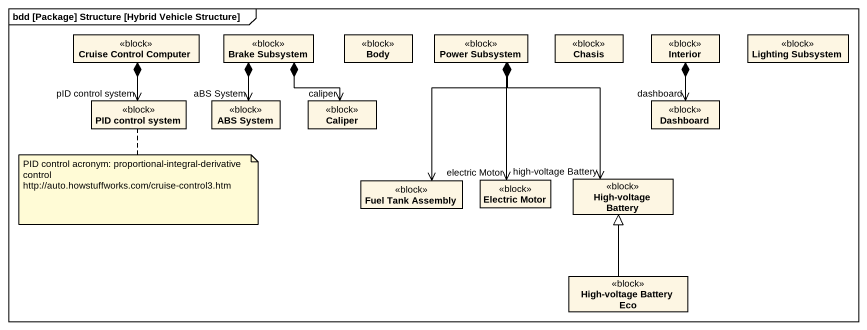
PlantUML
@startuml
mainframe bdd [Package] Structure [Hybrid Vehicle Structure]
hide circle
hide empty members
class "Cruise Control Computer" as Cruise_Control_Computer <<block>>
class "Brake Subsystem" as Brake_Subsystem <<block>>
class Body <<block>>
class "Power Subsystem" as Power_Subsystem <<block>>
class Chasis <<block>>
class Interior <<block>>
class "Lighting Subsystem" as Lighting_Subsystem <<block>>
class "PID control system" as PID_control_system <<block>>
class "ABS System" as ABS_System <<block>>
class Caliper <<block>>
class Dashboard <<block>>
class "Fuel Tank Assembly" as Fuel_Tank_Assembly <<block>>
class "Electric Motor" as Electric_Motor <<block>>
class "High-voltage Battery" as High_voltage_Battery <<block>>
class "High-voltage Battery Eco" as High_voltage_Battery_Eco <<block>>
Cruise_Control_Computer *--> "pID control system" PID_control_system
Brake_Subsystem *--> "aBS System" ABS_System
Brake_Subsystem *--> "caliper" Caliper
Power_Subsystem *--> Fuel_Tank_Assembly
Power_Subsystem *--> "electric Motor" Electric_Motor
Power_Subsystem *--> "high-voltage Battery" High_voltage_Battery
Interior *--> "dashboard" Dashboard
High_voltage_Battery_Eco -up-|> High_voltage_Battery
note bottom of PID_control_system
  PID control acronym: proportional-integral-derivative control
  http://auto.howstuffworks.com/cruise-control3.htm
end note
@enduml
